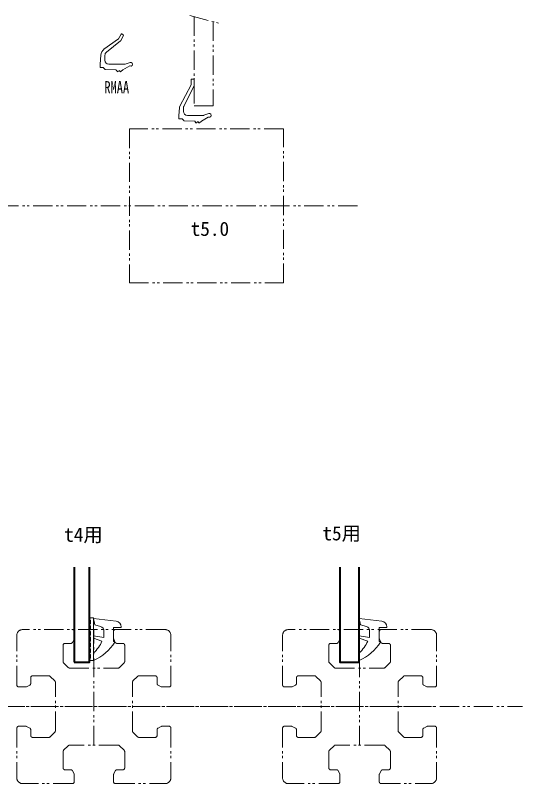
# Model space of a CAD drawing. Units: millimetres on the paper. Extents: x -621 to 258, y -422 to 49.
# Drawn here: x -97.6 to 34.1, y -150.5 to 48.9 of the extents above; entities that cross this region are included whole.
import ezdxf
from ezdxf.enums import TextEntityAlignment as Align

# ---------------------------------------------------------------- set-up
doc = ezdxf.new("R2010")
doc.units = ezdxf.units.MM
doc.linetypes.add('DOUBLE_CHAIN1', pattern=[8.8, 5, -1, 0.6, -0.6, 0.6, -1])
doc.layers.add('0-0', color=7, linetype='Continuous', lineweight=18)
doc.layers.add('0-1', color=4, linetype='DOUBLE_CHAIN1', lineweight=18)
doc.styles.add('ＭＳ ゴシック', font='')
doc.styles.get('ＭＳ ゴシック').set_extended_font_data('MS Gothic')

msp = doc.modelspace()

# ---------------------------------------------------------------- linework, layer by layer
at = {"layer": '0-0'}
for p, q in [((-70.114, 44.081), (-70.849, 42.886)), ((-69.537, 43.821), (-69.973, 44.112)), ((-70.875, 42.858), (-74.603, 40.125)), ((-73.987, 39.37), (-70.274, 42.358)), ((-70.25, 42.386), (-69.506, 43.689)), ((-74.36, 37.27), (-74.36, 38.591)), ((-69.139, 36.27), (-73.36, 36.27)), ((-67.831, 36.739), (-69.105, 36.276)), ((-75.46, 35.37), (-74.801, 35.37)), ((-74.73, 35.34), (-74.287, 34.897)), ((-74.22, 34.868), (-71.524, 34.771)), ((-71.451, 34.736), (-71.124, 34.346)), ((-70.983, 34.334), (-70.696, 34.575)), ((-70.555, 34.562), (-70.374, 34.346)), ((-51.834, 32.388), (-51.312, 32.354)), ((-53.946, 25.082), (-53.946, 23.987)), ((-54.388, 22.087), (-55.046, 22.087)), ((-53.874, 21.614), (-54.317, 22.057)), ((-52.946, 22.987), (-48.726, 22.987)), ((-48.692, 22.993), (-47.417, 23.456)), ((-51.11, 21.488), (-53.807, 21.585)), ((-50.711, 21.063), (-51.037, 21.452)), ((-50.283, 21.292), (-50.57, 21.051)), ((-49.961, 21.063), (-50.142, 21.279)), ((-8.304, -107.603), (-2.438, -108.336)), ((-78.124, -108.066), (-78.124, -108.991)), ((-78.124, -109.556), (-78.124, -110.481)), ((-78.124, -111.047), (-78.124, -111.972)), ((-74.624, -112.6), (-74.624, -110.882)), ((-78.124, -112.538), (-78.124, -113.462)), ((-74.624, -112.6), (-77.324, -112.137)), ((-77.324, -112.767), (-75.124, -113.5)), ((-78.124, -114.028), (-78.124, -114.953)), ((-78.124, -115.519), (-78.124, -116.444)), ((-78.124, -117.009), (-78.124, -117.934)), ((-8.324, -116.575), (-8.324, -118.5))]:
    msp.add_line(p, q, dxfattribs=at)
at = {"layer": '0-0', "lineweight": 40}
msp.add_line((-82.324, -94.285), (-82.324, -119), dxfattribs=at)
at = {"layer": '0-0'}
for points in [[(-75.416, 38.633), (-75.56, 36.27), (-75.56, 35.47)], [(-70.233, 34.334), (-69.714, 34.77), (-67.931, 35.799)], [(-54.915, 25.335), (-51.98, 30.899), (-51.941, 32.291)], [(-51.218, 32.255), (-51.211, 30.766), (-53.895, 25.302)], [(-55.146, 22.187), (-55.146, 22.987), (-55.029, 24.929)], [(-47.518, 22.516), (-49.3, 21.487), (-49.82, 21.051)], [(-78.124, -118.5), (-77.324, -118.5), (-77.324, -107.5), (-78.124, -107.5)], [(-75.466, -109.737), (-76.971, -109.267), (-77.304, -107.603), (-71.438, -108.336)], [(-6.466, -109.737), (-7.971, -109.267), (-8.304, -107.603)], [(-72.124, -110), (-70.124, -110), (-70.124, -109.824)], [(-72.124, -110), (-72.124, -113.5), (-71.824, -113.8)], [(-6.124, -113.5), (-8.324, -112.767), (-8.324, -112.137), (-5.624, -112.6), (-5.624, -110.882)], [(-3.124, -110), (-1.124, -110), (-1.124, -109.824)], [(-3.124, -110), (-3.124, -113.5), (-2.824, -113.8)]]:
    msp.add_lwpolyline(points, dxfattribs=at)
at = {"layer": '0-0', "lineweight": 40}
for points in [[(-82.324, -119), (-78.324, -119), (-78.324, -94.285)], [(-13.324, -94.285), (-13.324, -119), (-8.324, -119), (-8.324, -94.285)]]:
    msp.add_lwpolyline(points, dxfattribs=at)
at = {"layer": '0-0'}
for centre, radius, start, end in [((-70.029, 44.029), 0.1, 56.30993, 148.3925), ((-70.934, 42.939), 0.1, 306.25384, 328.3925), ((-70.337, 42.436), 0.1, 308.82982, 330.25512), ((-69.593, 43.738), 0.1, 330.25512, 56.30993), ((-73.42, 38.512), 2, 126.25384, 176.53177), ((-73.36, 38.591), 1, 128.82982, 180), ((-73.36, 37.27), 1, 180, 270), ((-69.139, 36.37), 0.1, 270, 290), ((-67.66, 36.27), 0.5, 248.32214, 110), ((-75.46, 35.47), 0.1, 180, 270), ((-74.801, 35.27), 0.1, 45, 90), ((-74.217, 34.968), 0.1, 225, 267.94022), ((-71.527, 34.671), 0.1, 40, 87.94022), ((-71.047, 34.41), 0.1, 220, 310), ((-70.632, 34.498), 0.1, 40, 130), ((-70.297, 34.41), 0.1, 220, 310), ((-67.881, 35.712), 0.1, 68.32214, 120), ((-51.841, 32.288), 0.1, 86.30993, 178.3925), ((-51.318, 32.254), 0.1, 0.25512, 86.30993), ((-54.03, 24.868), 1, 152.19169, 176.53177), ((-53.446, 25.082), 0.5, 153.83759, 180), ((-52.946, 23.987), 1, 180, 270), ((-55.046, 22.187), 0.1, 180, 270), ((-54.388, 21.987), 0.1, 45, 90), ((-48.726, 23.087), 0.1, 270, 290), ((-47.468, 22.429), 0.1, 68.32214, 120), ((-47.246, 22.987), 0.5, 248.32214, 110), ((-53.803, 21.685), 0.1, 225, 267.94022), ((-51.114, 21.388), 0.1, 40, 87.94022), ((-50.634, 21.127), 0.1, 220, 310), ((-50.218, 21.215), 0.1, 40, 130), ((-49.884, 21.127), 0.1, 220, 310), ((-78.024, -107.783), 0.3, 109.47122, 250.52878), ((-78.024, -109.273), 0.3, 109.47122, 250.52878), ((-71.624, -109.824), 1.5, 0, 82.87498), ((-2.624, -109.824), 1.5, 0, 82.87498), ((-78.024, -110.764), 0.3, 109.47122, 250.52878), ((-75.824, -110.882), 1.2, 0, 72.64598), ((-6.824, -110.882), 1.2, 0, 72.64598), ((-78.024, -112.255), 0.3, 109.47122, 250.52878), ((-78.024, -113.745), 0.3, 109.47122, 250.52878), ((-83.474, -109.85), 9.113, 312.44384, 336.38862), ((-14.474, -109.85), 9.113, 312.44384, 336.38862), ((-78.024, -115.236), 0.3, 109.47122, 250.52878), ((-82.007, -107.452), 12, 292.97108, 328.0597), ((-13.007, -107.452), 12, 292.97108, 328.0597), ((-78.024, -116.727), 0.3, 109.47122, 250.52878), ((-78.024, -118.217), 0.3, 109.47122, 250.52878)]:
    msp.add_arc(centre, radius, start, end, dxfattribs=at)
at = {"layer": '0-1'}
for p, q in [((-52.354, 48.943), (-44.892, 46.943)), ((-51.211, 48.637), (-51.211, 25.5)), ((-46.211, 47.297), (-46.211, 25.5)), ((-51.211, 25.5), (-46.211, 25.5)), ((-68.011, 19.5), (-68.011, -20.5)), ((-28.011, 19.5), (-68.011, 19.5)), ((-28.011, -20.5), (-28.011, 19.5)), ((-620.993, -0.5), (-8.052, -0.5)), ((-68.011, -20.5), (-28.011, -20.5)), ((-58.724, -110.5), (-95.724, -110.5)), ((-82.324, -112.782), (-82.324, -111)), ((-77.224, -140.5), (-77.224, -110.5)), ((-72.124, -112.782), (-72.124, -111)), ((10.276, -110.5), (-26.724, -110.5)), ((-13.324, -112.782), (-13.324, -111)), ((-8.224, -140.5), (-8.224, -110.5)), ((-3.124, -112.782), (-3.124, -111)), ((-97.224, -124.9), (-97.224, -112)), ((-82.377, -113.006), (-82.786, -113.824)), ((-72.071, -113.006), (-71.662, -113.824)), ((-57.224, -124.9), (-57.224, -112)), ((-28.224, -124.9), (-28.224, -112)), ((-13.377, -113.006), (-13.786, -113.824)), ((-3.071, -113.006), (-2.662, -113.824)), ((11.776, -124.9), (11.776, -112)), ((-85.224, -118.793), (-85.224, -114.6)), ((-84.724, -114.1), (-83.233, -114.1)), ((-69.724, -114.1), (-71.215, -114.1)), ((-69.224, -118.793), (-69.224, -114.6)), ((-16.224, -118.793), (-16.224, -114.6)), ((-15.724, -114.1), (-14.233, -114.1)), ((-0.724, -114.1), (-2.215, -114.1)), ((-0.224, -118.793), (-0.224, -114.6)), ((-85.078, -119.146), (-83.87, -120.354)), ((-70.578, -120.354), (-69.37, -119.146)), ((-16.078, -119.146), (-14.87, -120.354)), ((-1.578, -120.354), (-0.37, -119.146)), ((-83.517, -120.5), (-70.931, -120.5)), ((-14.517, -120.5), (-1.931, -120.5)), ((-93.624, -123), (-93.624, -124.491)), ((-88.931, -122.5), (-93.124, -122.5)), ((-88.578, -122.646), (-87.37, -123.854)), ((-65.87, -122.646), (-67.078, -123.854)), ((-65.517, -122.5), (-61.324, -122.5)), ((-60.824, -123), (-60.824, -124.491)), ((-24.624, -123), (-24.624, -124.491)), ((-19.931, -122.5), (-24.124, -122.5)), ((-19.578, -122.646), (-18.37, -123.854)), ((3.13, -122.646), (1.922, -123.854)), ((3.483, -122.5), (7.676, -122.5)), ((8.176, -123), (8.176, -124.491)), ((-94.942, -125.4), (-96.724, -125.4)), ((-94.718, -125.347), (-93.9, -124.938)), ((-87.224, -136.793), (-87.224, -124.207)), ((-67.224, -136.793), (-67.224, -124.207)), ((-59.73, -125.347), (-60.548, -124.938)), ((-59.506, -125.4), (-57.724, -125.4)), ((-25.942, -125.4), (-27.724, -125.4)), ((-25.718, -125.347), (-24.9, -124.938)), ((-18.224, -136.793), (-18.224, -124.207)), ((1.776, -136.793), (1.776, -124.207)), ((9.27, -125.347), (8.452, -124.938)), ((9.494, -125.4), (11.276, -125.4)), ((-620.993, -130.5), (34.11, -130.5)), ((-268.011, -130.5), (11.776, -130.5)), ((-94.942, -135.6), (-96.724, -135.6)), ((-59.506, -135.6), (-57.724, -135.6)), ((-25.942, -135.6), (-27.724, -135.6)), ((9.494, -135.6), (11.276, -135.6)), ((-97.224, -136.1), (-97.224, -149)), ((-94.718, -135.653), (-93.9, -136.062)), ((-93.624, -138), (-93.624, -136.509)), ((-87.37, -137.146), (-88.578, -138.354)), ((-67.078, -137.146), (-65.87, -138.354)), ((-60.824, -138), (-60.824, -136.509)), ((-59.73, -135.653), (-60.548, -136.062)), ((-57.224, -136.1), (-57.224, -149)), ((-28.224, -136.1), (-28.224, -149)), ((-25.718, -135.653), (-24.9, -136.062)), ((-24.624, -138), (-24.624, -136.509)), ((-18.37, -137.146), (-19.578, -138.354)), ((1.922, -137.146), (3.13, -138.354)), ((8.176, -138), (8.176, -136.509)), ((9.27, -135.653), (8.452, -136.062)), ((11.776, -136.1), (11.776, -149)), ((-88.931, -138.5), (-93.124, -138.5)), ((-65.517, -138.5), (-61.324, -138.5)), ((-19.931, -138.5), (-24.124, -138.5)), ((3.483, -138.5), (7.676, -138.5)), ((-83.87, -140.646), (-85.078, -141.854)), ((-70.931, -140.5), (-83.517, -140.5)), ((-69.37, -141.854), (-70.578, -140.646)), ((-14.87, -140.646), (-16.078, -141.854)), ((-1.931, -140.5), (-14.517, -140.5)), ((-0.37, -141.854), (-1.578, -140.646)), ((-85.224, -142.207), (-85.224, -146.4)), ((-69.224, -142.207), (-69.224, -146.4)), ((-16.224, -142.207), (-16.224, -146.4)), ((-0.224, -142.207), (-0.224, -146.4)), ((-84.724, -146.9), (-83.233, -146.9)), ((-82.377, -147.994), (-82.786, -147.176)), ((-72.071, -147.994), (-71.662, -147.176)), ((-69.724, -146.9), (-71.215, -146.9)), ((-15.724, -146.9), (-14.233, -146.9)), ((-13.377, -147.994), (-13.786, -147.176)), ((-3.071, -147.994), (-2.662, -147.176)), ((-0.724, -146.9), (-2.215, -146.9)), ((-82.324, -148.218), (-82.324, -150)), ((-72.124, -148.218), (-72.124, -150)), ((-13.324, -148.218), (-13.324, -150)), ((-3.124, -148.218), (-3.124, -150)), ((-82.824, -150.5), (-95.724, -150.5)), ((-71.624, -150.5), (-58.724, -150.5)), ((-13.824, -150.5), (-26.724, -150.5)), ((-2.624, -150.5), (10.276, -150.5))]:
    msp.add_line(p, q, dxfattribs=at)
for centre, radius, start, end in [((-95.724, -112), 1.5, 90, 180), ((-82.824, -111), 0.5, 0, 90), ((-71.624, -111), 0.5, 90, 180), ((-58.724, -112), 1.5, 0, 90), ((-26.724, -112), 1.5, 90, 180), ((-13.824, -111), 0.5, 0, 90), ((-2.624, -111), 0.5, 90, 180), ((10.276, -112), 1.5, 0, 90), ((-82.824, -112.782), 0.5, 333.43494, 0), ((-71.624, -112.782), 0.5, 180, 206.56505), ((-13.824, -112.782), 0.5, 333.43494, 0), ((-2.624, -112.782), 0.5, 180, 206.56505), ((-84.724, -114.6), 0.5, 90, 180), ((-83.233, -113.6), 0.5, 270, 333.43494), ((-71.215, -113.6), 0.5, 206.56505, 270), ((-69.724, -114.6), 0.5, 0, 90), ((-15.724, -114.6), 0.5, 90, 180), ((-14.233, -113.6), 0.5, 270, 333.43494), ((-2.215, -113.6), 0.5, 206.56505, 270), ((-0.724, -114.6), 0.5, 0, 90), ((-84.724, -118.793), 0.5, 180, 225), ((-69.724, -118.793), 0.5, 315, 0), ((-15.724, -118.793), 0.5, 180, 225), ((-0.724, -118.793), 0.5, 315, 0), ((-83.517, -120), 0.5, 225, 270), ((-70.931, -120), 0.5, 270, 315), ((-14.517, -120), 0.5, 225, 270), ((-1.931, -120), 0.5, 270, 315), ((-93.124, -123), 0.5, 90, 180), ((-88.931, -123), 0.5, 45, 90), ((-65.517, -123), 0.5, 90, 135), ((-61.324, -123), 0.5, 0, 90), ((-24.124, -123), 0.5, 90, 180), ((-19.931, -123), 0.5, 45, 90), ((3.483, -123), 0.5, 90, 135), ((7.676, -123), 0.5, 0, 90), ((-96.724, -124.9), 0.5, 180, 270), ((-94.942, -124.9), 0.5, 270, 296.56505), ((-94.124, -124.491), 0.5, 296.56505, 0), ((-87.724, -124.207), 0.5, 0, 45), ((-66.724, -124.207), 0.5, 135, 180), ((-60.324, -124.491), 0.5, 180, 243.43494), ((-59.506, -124.9), 0.5, 243.43494, 270), ((-57.724, -124.9), 0.5, 270, 0), ((-27.724, -124.9), 0.5, 180, 270), ((-25.942, -124.9), 0.5, 270, 296.56505), ((-25.124, -124.491), 0.5, 296.56505, 0), ((-18.724, -124.207), 0.5, 0, 45), ((2.276, -124.207), 0.5, 135, 180), ((8.676, -124.491), 0.5, 180, 243.43494), ((9.494, -124.9), 0.5, 243.43494, 270), ((11.276, -124.9), 0.5, 270, 0), ((-96.724, -136.1), 0.5, 90, 180), ((-94.942, -136.1), 0.5, 63.43494, 90), ((-59.506, -136.1), 0.5, 90, 116.56505), ((-57.724, -136.1), 0.5, 0, 90), ((-27.724, -136.1), 0.5, 90, 180), ((-25.942, -136.1), 0.5, 63.43494, 90), ((9.494, -136.1), 0.5, 90, 116.56505), ((11.276, -136.1), 0.5, 0, 90), ((-94.124, -136.509), 0.5, 0, 63.43494), ((-87.724, -136.793), 0.5, 315, 0), ((-66.724, -136.793), 0.5, 180, 224.99998), ((-60.324, -136.509), 0.5, 116.56505, 180), ((-25.124, -136.509), 0.5, 0, 63.43494), ((-18.724, -136.793), 0.5, 315, 0), ((2.276, -136.793), 0.5, 180, 224.99998), ((8.676, -136.509), 0.5, 116.56505, 180), ((-93.124, -138), 0.5, 180, 270), ((-88.931, -138), 0.5, 270, 315), ((-65.517, -138), 0.5, 225, 270), ((-61.324, -138), 0.5, 270, 0), ((-24.124, -138), 0.5, 180, 270), ((-19.931, -138), 0.5, 270, 315), ((3.483, -138), 0.5, 225, 270), ((7.676, -138), 0.5, 270, 0), ((-83.517, -141), 0.5, 90, 135), ((-70.931, -141), 0.5, 45, 90), ((-14.517, -141), 0.5, 90, 135), ((-1.931, -141), 0.5, 45, 90), ((-84.724, -142.207), 0.5, 135, 180), ((-69.724, -142.207), 0.5, 0, 45), ((-15.724, -142.207), 0.5, 135, 180), ((-0.724, -142.207), 0.5, 0, 45), ((-84.724, -146.4), 0.5, 180, 270), ((-83.233, -147.4), 0.5, 26.56505, 90), ((-71.215, -147.4), 0.5, 90, 153.43494), ((-69.724, -146.4), 0.5, 270, 0), ((-15.724, -146.4), 0.5, 180, 270), ((-14.233, -147.4), 0.5, 26.56505, 90), ((-2.215, -147.4), 0.5, 90, 153.43494), ((-0.724, -146.4), 0.5, 270, 0), ((-95.724, -149), 1.5, 180, 270), ((-82.824, -148.218), 0.5, 359.99998, 26.56505), ((-71.624, -148.218), 0.5, 153.43494, 180), ((-58.724, -149), 1.5, 270, 0), ((-26.724, -149), 1.5, 180, 270), ((-13.824, -148.218), 0.5, 359.99998, 26.56505), ((-2.624, -148.218), 0.5, 153.43494, 180), ((10.276, -149), 1.5, 270, 0), ((-82.824, -150), 0.5, 270, 359.99998), ((-71.624, -150), 0.5, 180, 270), ((-13.824, -150), 0.5, 270, 359.99998), ((-2.624, -150), 0.5, 180, 270)]:
    msp.add_arc(centre, radius, start, end, dxfattribs=at)

# ---------------------------------------------------------------- texts
at = {"layer": '0-0', "style": 'ＭＳ ゴシック', "width": 0.75}
msp.add_text('RMAA', height=3.152, dxfattribs=at).set_placement((-74.5, 27.773), align=Align.BOTTOM_LEFT)
at = {"layer": '0-1', "color": 7, "style": 'ＭＳ ゴシック'}
for s, p in [('t5.0', (-52.095, -9.402)), ('t5用', (-17.881, -88.446)), ('t4用', (-84.93, -88.81))]:
    msp.add_text(s, height=3.666, dxfattribs=at).set_placement(p, align=Align.BOTTOM_LEFT)

doc.saveas('drawing.dxf')
